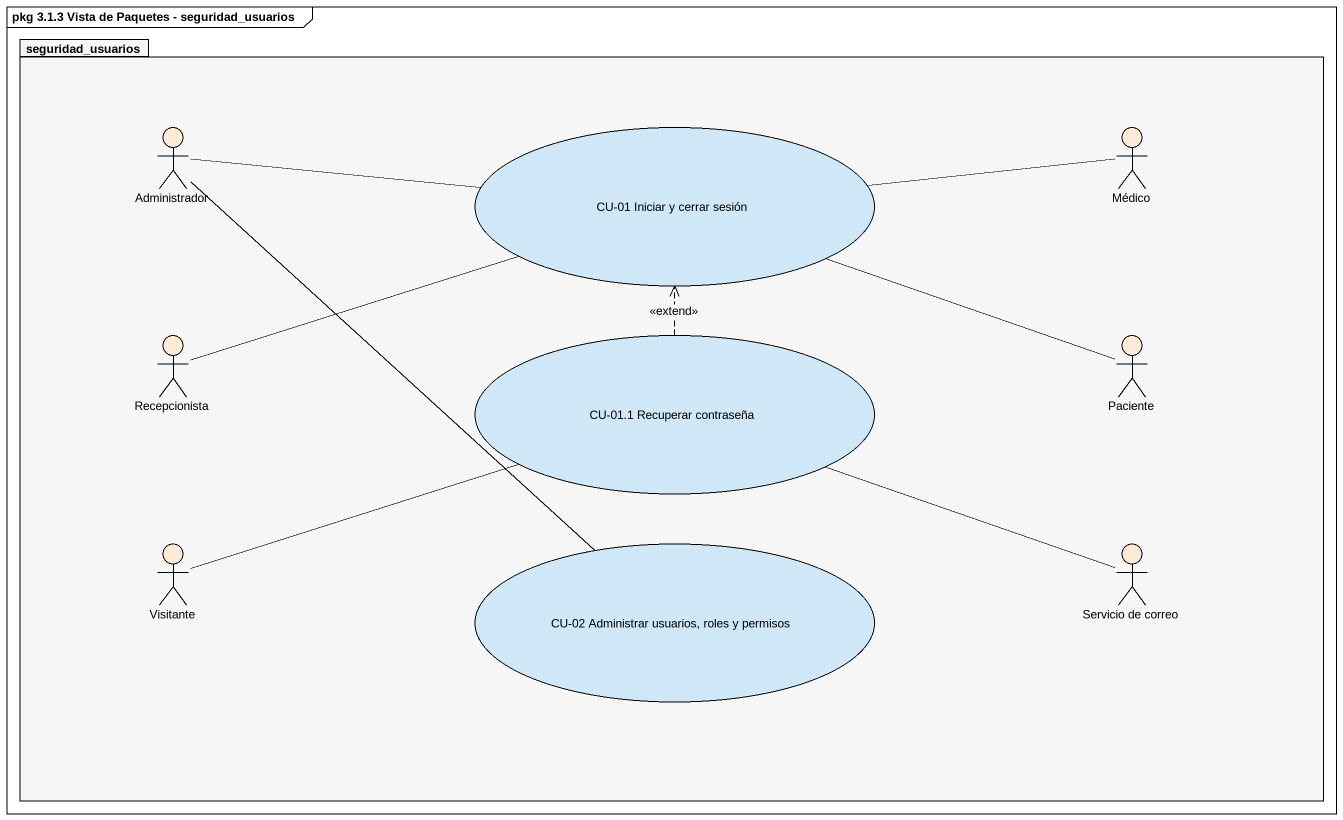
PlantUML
@startuml
mainframe pkg 3.1.3 Vista de Paquetes - seguridad_usuarios
package seguridad_usuarios #F6F6F6 {
  actor Administrador #FFEAD7
  usecase "CU-01 Iniciar y cerrar sesión" as CU_01_Iniciar_y_cerrar #CFE7F7
  actor Médico #FFEAD7
  actor Recepcionista #FFEAD7
  usecase "CU-01.1 Recuperar contraseña" as CU_01_1_Recuperar_contraseña #CFE7F7
  actor Paciente #FFEAD7
  actor Visitante #FFEAD7
  usecase "CU-02 Administrar usuarios, roles y permisos" as CU_02_Administrar_usuarios #CFE7F7
  actor "Servicio de correo" as Servicio_de_correo #FFEAD7
}
Administrador -right- CU_01_Iniciar_y_cerrar
Administrador -- CU_02_Administrar_usuarios
Médico -left- CU_01_Iniciar_y_cerrar
Recepcionista -right- CU_01_Iniciar_y_cerrar
CU_01_1_Recuperar_contraseña .up.> CU_01_Iniciar_y_cerrar : <<extend>>
Paciente -left- CU_01_Iniciar_y_cerrar
Visitante -right- CU_01_1_Recuperar_contraseña
Servicio_de_correo -left- CU_01_1_Recuperar_contraseña
@enduml
